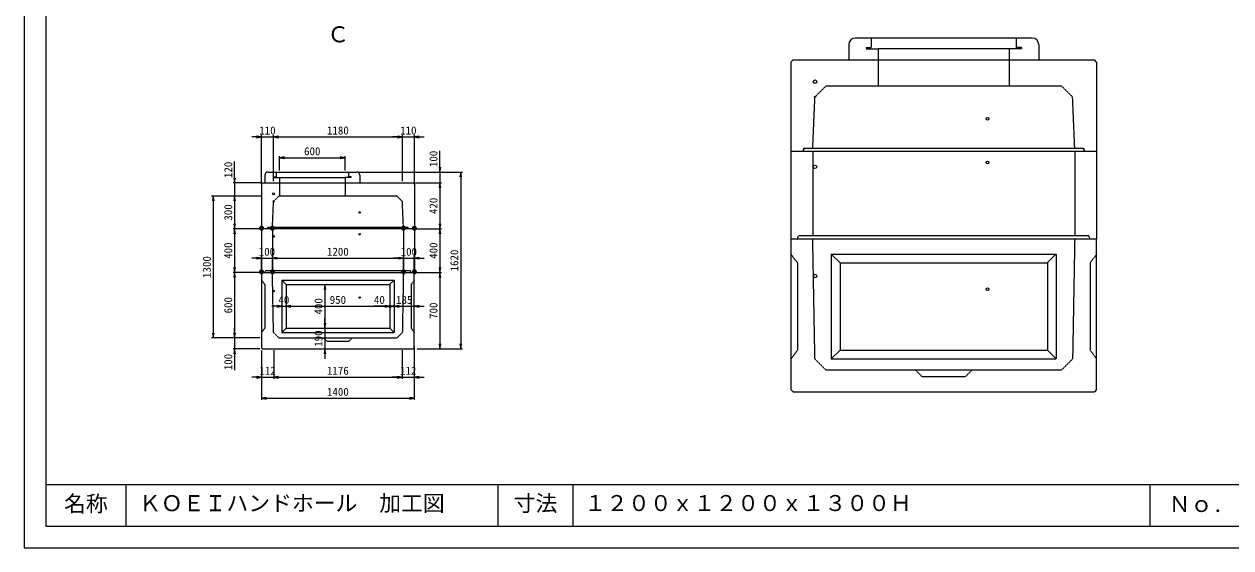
# Model space of a CAD drawing. Units: millimetres, scale not verified. Extents: x -420 to 421, y -297 to 297.
# Drawn here: x -420 to 132, y -297 to -57 of the extents above; entities that cross this region are included whole.
import ezdxf
from ezdxf.enums import TextEntityAlignment as Align

# ---------------------------------------------------------------- set-up
doc = ezdxf.new("R2010")
doc.units = ezdxf.units.MM
doc.header["$PDMODE"] = 32
doc.header["$PDSIZE"] = 0.5
doc.linetypes.add('USER2', pattern=[4.7625, 3.175, -1.5875])
doc.layers.add('0-0', color=7, linetype='Continuous')
for name, color, linetype, lineweight in [('0-1_0', 9, 'Continuous', 25), ('0-2_dims', 7, 'Continuous', 18), ('0-3_pen1実線', 4, 'Continuous', 13), ('0-4_pen2実線', 3, 'Continuous', 13), ('0-5_pen3実線', 7, 'Continuous', 25), ('0-6_pen4実線', 7, 'Continuous', 25), ('0-7_pen2破線', 3, 'USER2', 25), ('0-9_draw', 7, 'Continuous', 13), ('0-A_鉄筋１', 7, 'Continuous', 13)]:
    doc.layers.add(name, color=color, linetype=linetype, lineweight=lineweight)
doc.styles.add('ＭＳ ゴシック', font='')
doc.styles.get('ＭＳ ゴシック').set_extended_font_data('MS Gothic')

# ---------------------------------------------------------------- blocks, each defined once
blk = doc.blocks.new('部分図 1')
at = {"layer": '0-1_0'}
blk.add_lwpolyline([(0, 0), (16824, 0), (16824, 11878), (0, 11878)], close=True, dxfattribs=at)
at = {"layer": '0-2_dims'}
for p, q in [((2339.5, 3457), (2339.5, 3588)), ((2339.5, 3573), (2939.5, 3573)), ((2939.5, 3457), (2939.5, 3588)), ((3808.5, 3442), (3808.5, 3637)), ((1928.5, 3342), (1928.5, 3537)), ((3069.5, 3442), (3823.5, 3442)), ((3084.5, 3442), (4014.5, 3442)), ((3808.5, 3442), (3808.5, 3342)), ((3999.5, 3442), (3999.5, 1822)), ((2169.5, 3342), (1913.5, 3342)), ((1928.5, 3342), (1928.5, 3222)), ((3579.5, 3342), (3823.5, 3342)), ((3579.5, 3342), (3823.5, 3342)), ((3808.5, 3342), (3808.5, 3252)), ((3808.5, 3342), (3808.5, 2922)), ((2154.5, 3222), (1717.5, 3222)), ((1732.5, 3222), (1732.5, 1922)), ((2169.5, 3222), (1913.5, 3222)), ((2169.5, 3222), (1913.5, 3222)), ((1928.5, 3222), (1928.5, 3132)), ((1928.5, 3222), (1928.5, 2922)), ((2159.5, 2922), (1913.5, 2922)), ((2159.5, 2922), (1913.5, 2922)), ((1928.5, 2922), (1928.5, 2522)), ((3589.5, 2922), (3823.5, 2922)), ((3589.5, 2922), (3823.5, 2922)), ((3808.5, 2922), (3808.5, 2522)), ((2174.3, 2653), (2084.3, 2653)), ((2174.3, 2537), (2174.3, 2668)), ((2174.3, 2653), (2274.27, 2653)), ((2274.27, 2538.82), (2274.27, 2668)), ((2274.27, 2538.82), (2274.27, 2668)), ((2274.27, 2653), (2364.27, 2653)), ((2274.27, 2653), (3474.07, 2653)), ((3474.07, 2653), (3384.07, 2653)), ((3474.07, 2538.82), (3474.07, 2668)), ((3474.07, 2538.82), (3474.07, 2668)), ((3474.07, 2653), (3574.3, 2653)), ((3574.3, 2535.23), (3574.3, 2668)), ((3574.3, 2653), (3664.3, 2653)), ((2159.5, 2522), (1913.5, 2522)), ((2159.5, 2522), (1913.5, 2522)), ((1928.5, 2522), (1928.5, 1922)), ((3589.5, 2522), (3823.5, 2522)), ((3589.5, 2522), (3823.5, 2522)), ((3808.5, 2522), (3808.5, 1822)), ((2753.3, 2412), (2770.55, 2412)), ((2755.55, 2412), (2755.55, 2012)), ((2359.3, 2212), (2269.3, 2212)), ((2359.3, 2212), (2359.3, 2227)), ((2359.3, 2212), (2399.3, 2212)), ((2399.3, 2212), (2399.3, 2227)), ((2399.3, 2212), (2399.3, 2227)), ((2399.3, 2212), (2489.3, 2212)), ((2399.3, 2212), (3349.3, 2212)), ((3349.3, 2212), (3204.3, 2212)), ((3389.3, 2212), (3299.3, 2212)), ((3349.3, 2212), (3349.3, 2227)), ((3349.3, 2212), (3349.3, 2227)), ((3349.3, 2212), (3389.3, 2212)), ((3389.3, 2212), (3389.3, 2227)), ((3389.3, 2212), (3389.3, 2227)), ((3389.3, 2212), (3479.3, 2212)), ((3389.3, 2212), (3574.3, 2212)), ((3574.3, 2212), (3574.3, 2227)), ((3574.3, 2212), (3664.3, 2212)), ((2755.55, 2012), (2755.55, 2102)), ((1928.5, 1922), (1928.5, 2012)), ((2755.55, 2012), (2770.55, 2012)), ((2755.55, 2012), (2770.55, 2012)), ((2755.55, 2012), (2755.55, 1822)), ((2144.5, 1922), (1717.5, 1922)), ((2159.5, 1922), (1913.5, 1922)), ((2159.5, 1922), (1913.5, 1922)), ((1928.5, 1922), (1928.5, 1822)), ((2159.5, 1822), (1913.5, 1822)), ((1928.5, 1822), (1928.5, 1627)), ((2174.3, 1807), (2174.3, 1548)), ((2285.9, 1809.5), (2285.9, 1548)), ((2285.9, 1809.5), (2285.9, 1548)), ((2755.55, 1822), (2770.55, 1822)), ((2755.55, 1822), (2755.55, 1732)), ((3462.3, 1809.5), (3462.3, 1548)), ((3462.3, 1809.5), (3462.3, 1548)), ((3574.3, 1844), (3574.3, 1548)), ((3599.5, 1822), (3823.5, 1822)), ((3670.5, 1822), (4014.5, 1822)), ((2174.3, 1735.8), (2174.3, 1355)), ((3574.3, 1700), (3574.3, 1355)), ((2174.3, 1563), (2084.3, 1563)), ((2174.3, 1563), (2285.9, 1563)), ((2285.9, 1563), (2375.9, 1563)), ((2285.9, 1563), (3462.3, 1563)), ((3462.3, 1563), (3372.3, 1563)), ((3462.3, 1563), (3574.3, 1563)), ((3574.3, 1563), (3664.3, 1563)), ((2174.3, 1370), (3574.3, 1370))]:
    blk.add_line(p, q, dxfattribs=at)
for points in [[(2384.5, 3580.5), (2339.5, 3573), (2384.5, 3565.5)], [(2894.5, 3565.5), (2939.5, 3573), (2894.5, 3580.5)], [(3801, 3487), (3808.5, 3442), (3816, 3487)], [(4007, 3397), (3999.5, 3442), (3992, 3397)], [(1921, 3387), (1928.5, 3342), (1936, 3387)], [(3816, 3297), (3808.5, 3342), (3801, 3297)], [(3816, 3297), (3808.5, 3342), (3801, 3297)], [(1740, 3177), (1732.5, 3222), (1725, 3177)], [(1936, 3177), (1928.5, 3222), (1921, 3177)], [(1936, 3177), (1928.5, 3222), (1921, 3177)], [(1921, 2967), (1928.5, 2922), (1936, 2967)], [(1936, 2877), (1928.5, 2922), (1921, 2877)], [(3801, 2967), (3808.5, 2922), (3816, 2967)], [(3816, 2877), (3808.5, 2922), (3801, 2877)], [(2129.3, 2645.5), (2174.3, 2653), (2129.3, 2660.5)], [(2319.27, 2660.5), (2274.27, 2653), (2319.27, 2645.5)], [(2319.27, 2660.5), (2274.27, 2653), (2319.27, 2645.5)], [(3429.07, 2645.5), (3474.07, 2653), (3429.07, 2660.5)], [(3429.07, 2645.5), (3474.07, 2653), (3429.07, 2660.5)], [(3619.3, 2660.5), (3574.3, 2653), (3619.3, 2645.5)], [(1921, 2567), (1928.5, 2522), (1936, 2567)], [(3801, 2567), (3808.5, 2522), (3816, 2567)], [(1936, 2477), (1928.5, 2522), (1921, 2477)], [(3816, 2477), (3808.5, 2522), (3801, 2477)], [(2763.05, 2367), (2755.55, 2412), (2748.05, 2367)], [(2314.3, 2204.5), (2359.3, 2212), (2314.3, 2219.5)], [(2444.3, 2219.5), (2399.3, 2212), (2444.3, 2204.5)], [(2444.3, 2219.5), (2399.3, 2212), (2444.3, 2204.5)], [(3304.3, 2204.5), (3349.3, 2212), (3304.3, 2219.5)], [(3304.3, 2204.5), (3349.3, 2212), (3304.3, 2219.5)], [(3344.3, 2204.5), (3389.3, 2212), (3344.3, 2219.5)], [(3434.3, 2219.5), (3389.3, 2212), (3434.3, 2204.5)], [(3619.3, 2219.5), (3574.3, 2212), (3619.3, 2204.5)], [(2748.05, 2057), (2755.55, 2012), (2763.05, 2057)], [(2748.05, 2057), (2755.55, 2012), (2763.05, 2057)], [(1725, 1967), (1732.5, 1922), (1740, 1967)], [(1921, 1967), (1928.5, 1922), (1936, 1967)], [(1921, 1967), (1928.5, 1922), (1936, 1967)], [(1936, 1777), (1928.5, 1822), (1921, 1777)], [(2763.05, 1777), (2755.55, 1822), (2748.05, 1777)], [(3801, 1867), (3808.5, 1822), (3816, 1867)], [(3992, 1867), (3999.5, 1822), (4007, 1867)], [(2129.3, 1555.5), (2174.3, 1563), (2129.3, 1570.5)], [(2330.9, 1570.5), (2285.9, 1563), (2330.9, 1555.5)], [(2330.9, 1570.5), (2285.9, 1563), (2330.9, 1555.5)], [(3417.3, 1555.5), (3462.3, 1563), (3417.3, 1570.5)], [(3417.3, 1555.5), (3462.3, 1563), (3417.3, 1570.5)], [(3619.3, 1570.5), (3574.3, 1563), (3619.3, 1555.5)], [(2219.3, 1377.5), (2174.3, 1370), (2219.3, 1362.5)], [(3529.3, 1362.5), (3574.3, 1370), (3529.3, 1377.5)]]:
    blk.add_lwpolyline(points, dxfattribs=at)
at = {"layer": '0-3_pen1実線'}
for p, q in [((7823.83, 4563.2), (7817.88, 4569.15)), ((2939.5, 3389.02), (2942.48, 3392))]:
    blk.add_line(p, q, dxfattribs=at)
at = {"layer": '0-4_pen2実線'}
for centre, radius in [((7243.93, 4269), 16), ((8823.93, 3929), 12), ((8823.93, 3529), 12), ((7243.93, 3489), 16), ((2284.5, 3242), 8), ((3074.5, 3072), 6), ((3074.5, 2872), 6), ((2284.5, 2852), 8), ((7243.93, 2489.6), 16), ((2284.3, 2352), 8), ((8823.93, 2369.6), 12), ((3074.3, 2292), 6)]:
    blk.add_circle(centre, radius, dxfattribs=at)
at = {"layer": '0-5_pen3実線'}
for p, q in [((9233.83, 4669.15), (7613.83, 4669.15)), ((7553.83, 4609.15), (7553.83, 4469.15)), ((9293.83, 4609.15), (9293.83, 4469.15)), ((7023.93, 4449), (7043.93, 4469)), ((7023.93, 4449), (7023.93, 3629)), ((7043.93, 4469), (9803.93, 4469)), ((9823.93, 4449), (9803.93, 4469)), ((9823.93, 4449), (9823.93, 3629)), ((9823.93, 3629), (7023.93, 3629)), ((9823.93, 3629), (9823.93, 2829)), ((2234.5, 3442), (3044.5, 3442)), ((2174.5, 3332), (2184.5, 3342)), ((2174.5, 3332), (2174.5, 2922)), ((2184.5, 3342), (3564.5, 3342)), ((2204.5, 3412), (2204.5, 3342)), ((3074.5, 3412), (3074.5, 3342)), ((3574.5, 3332), (3564.5, 3342)), ((3574.5, 3332), (3574.5, 2922)), ((3574.5, 2922), (2174.5, 2922)), ((3574.5, 2922), (3574.5, 2522)), ((9823.93, 1449.6), (9823.93, 2829.6)), ((9451.93, 2689.6), (9371.93, 2609.6)), ((3388.3, 2452), (3348.3, 2412)), ((3574.3, 1832), (3574.3, 2522)), ((2874.3, 2012), (3349.3, 2012)), ((3349.3, 2012), (3389.3, 1972)), ((2359.3, 1972), (3387.95, 1973.35)), ((2184.3, 1822), (3564.3, 1822)), ((3574.3, 1832), (3564.3, 1822)), ((8423.93, 1809.6), (9373.93, 1809.6)), ((9373.93, 1809.6), (9453.93, 1729.6)), ((7393.93, 1729.6), (9451.23, 1732.3)), ((9823.93, 1449.6), (9803.93, 1429.6)), ((7043.93, 1429.6), (9803.93, 1429.6)), ((931, 580), (931, 200)), ((5025, 580), (5025, 200))]:
    blk.add_line(p, q, dxfattribs=at)
for points in [[(7023.93, 3629), (7023.93, 2829), (9823.93, 2829)], [(2174.5, 2922), (2174.5, 2522), (3574.5, 2522)], [(7023.93, 2829.6), (7023.93, 1449.6), (7043.93, 1429.6)], [(8423.93, 2689.6), (9453.93, 2689.6), (9453.93, 1729.6)], [(8423.93, 2609.6), (9373.93, 2609.6), (9373.93, 1809.6)], [(2174.3, 2522), (2174.3, 1832), (2184.3, 1822)], [(2874.3, 2452), (3389.3, 2452), (3389.3, 1972)], [(2874.3, 2412), (3349.3, 2412), (3349.3, 2012)]]:
    blk.add_lwpolyline(points, dxfattribs=at)
for centre, radius, start, end in [((7613.83, 4609.15), 60, 90, 180), ((9233.83, 4609.15), 60, 0, 90), ((2234.5, 3412), 30, 90, 180), ((3044.5, 3412), 30, 0, 90)]:
    blk.add_arc(centre, radius, start, end, dxfattribs=at)
at = {"layer": '0-6_pen4実線'}
for p, q in [((200, 580), (16610, 580)), ((4340.3, 580), (4340.3, 200)), ((10312, 580), (10312, 200))]:
    blk.add_line(p, q, dxfattribs=at)
blk.add_lwpolyline([(200, 200), (16610, 200), (16610, 11452), (200, 11452)], close=True, dxfattribs=at)
at = {"layer": '0-7_pen2破線'}
for p, q in [((7759.83, 4669.15), (7759.83, 4581.15)), ((9087.83, 4669.15), (9087.83, 4569.15)), ((7711.83, 4581.15), (7759.83, 4581.15)), ((7711.83, 4581.15), (7711.83, 4569.15)), ((7711.83, 4569.15), (7823.83, 4569.15)), ((7823.83, 4569.15), (7823.83, 4469.15)), ((9135.83, 4569.15), (7823.83, 4569.15)), ((9023.83, 4569.15), (9023.83, 4469.15)), ((9135.83, 4581.15), (9087.83, 4581.15)), ((9135.83, 4581.15), (9135.83, 4569.15)), ((7823.93, 4469), (7823.93, 4229)), ((9023.93, 4469.4), (9023.93, 4229.4)), ((7243.93, 4129), (7343.93, 4229)), ((8423.93, 4229), (7343.93, 4229)), ((9503.93, 4229), (8423.93, 4229)), ((7223.93, 3659), (7243.93, 4129)), ((7223.93, 3629), (7223.93, 2859)), ((9623.93, 3629), (9623.93, 2859)), ((2307.5, 3442), (2307.5, 3392)), ((2971.5, 3442), (2971.5, 3398)), ((2283.5, 3398), (2283.5, 3392)), ((2283.5, 3398), (2307.5, 3398)), ((2283.5, 3392), (2939.5, 3392)), ((2339.5, 3392), (2339.5, 3342)), ((2339.5, 3342), (2339.5, 3222)), ((2995.5, 3392), (2939.5, 3392)), ((2939.5, 3392), (2939.5, 3342)), ((2939.5, 3342), (2939.5, 3222)), ((2995.5, 3398), (2971.5, 3398)), ((2995.5, 3398), (2995.5, 3392)), ((2284.5, 3172), (2334.5, 3222)), ((2874.5, 3222), (2334.5, 3222)), ((3414.5, 3222), (2874.5, 3222)), ((2274.5, 2937), (2284.5, 3172)), ((2274.5, 2922), (2274.5, 2537)), ((3474.5, 2922), (3474.5, 2537)), ((7083.93, 2829), (7093.93, 2859)), ((8423.93, 2859), (7093.93, 2859)), ((7243.93, 1729.6), (7223.93, 2829.6)), ((9753.93, 2859), (8423.93, 2859)), ((9763.93, 2829), (9753.93, 2859)), ((9823.93, 2689.6), (9763.93, 2609.6)), ((9763.93, 2609.6), (9763.93, 1809.6)), ((2204.5, 2522), (2209.5, 2537)), ((2874.5, 2537), (2209.5, 2537)), ((2284.3, 1972), (2274.3, 2522)), ((3539.5, 2537), (2874.5, 2537)), ((3544.5, 2522), (3539.5, 2537)), ((3574.3, 2452), (3544.3, 2412)), ((3544.3, 2412), (3544.3, 2012)), ((3544.3, 2012), (3574.3, 1972)), ((2334.3, 1922), (2284.3, 1972)), ((2334.3, 1922), (3414.3, 1922)), ((2774.3, 1892), (2744.3, 1922)), ((9763.93, 1809.6), (9823.93, 1729.6)), ((7343.93, 1629.6), (7243.93, 1729.6)), ((7343.93, 1629.6), (9503.93, 1629.6)), ((8223.93, 1569.6), (8163.93, 1629.6))]:
    blk.add_line(p, q, dxfattribs=at)
for points in [[(9623.93, 3659), (9603.93, 4129), (9503.93, 4229)], [(7143.93, 3659), (7133.93, 3629), (7143.93, 3659), (9703.93, 3659), (9713.93, 3629), (9703.93, 3659)], [(3474.5, 2937), (3464.5, 3172), (3414.5, 3222)], [(2234.5, 2937), (2229.5, 2922), (2234.5, 2937), (3514.5, 2937), (3519.5, 2922), (3514.5, 2937)], [(9623.4, 2829.6), (9603.93, 1729.6), (9503.93, 1629.6)], [(7023.93, 2689.6), (7083.93, 2609.6), (7083.93, 1809.6), (7023.93, 1729.6)], [(2174.3, 2452), (2204.3, 2412), (2204.3, 2012), (2174.3, 1972)], [(3474.03, 2522), (3464.3, 1972), (3414.3, 1922)], [(2774.3, 1892), (2974.3, 1892), (3004.3, 1922)], [(8223.93, 1569.6), (8623.93, 1569.6), (8683.93, 1629.6)]]:
    blk.add_lwpolyline(points, dxfattribs=at)
for p in [(7243.93, 4129), (2284.5, 3172)]:
    blk.add_point(p, dxfattribs=at)
at = {"layer": '0-9_draw'}
for p, q in [((7393.93, 2689.6), (7393.93, 1729.6)), ((7393.93, 2689.6), (7473.93, 2609.6)), ((7393.93, 2689.6), (8423.93, 2689.6)), ((7473.93, 2609.6), (7473.93, 1809.6)), ((7473.93, 2609.6), (8423.93, 2609.6)), ((2359.3, 2452), (2359.3, 1972)), ((2359.3, 2452), (2399.3, 2412)), ((2359.3, 2452), (2874.3, 2452)), ((2399.3, 2412), (2399.3, 2012)), ((2399.3, 2412), (2874.3, 2412)), ((2399.3, 2012), (2359.3, 1972)), ((2399.3, 2012), (2874.3, 2012)), ((7473.93, 1809.6), (7393.93, 1729.6)), ((7473.93, 1809.6), (8423.93, 1809.6))]:
    blk.add_line(p, q, dxfattribs=at)
at = {"layer": '0-A_鉄筋１'}
for p, q in [((2174.5, 3763), (2084.5, 3763)), ((2174.5, 3334), (2174.5, 3778)), ((2174.5, 3763), (2284.3, 3763)), ((2284.3, 3357), (2284.3, 3778)), ((2284.3, 3372), (2284.3, 3778)), ((2284.3, 3763), (2374.3, 3763)), ((2284.3, 3763), (3464.5, 3763)), ((3464.5, 3763), (3374.5, 3763)), ((3464.5, 3357), (3464.5, 3778)), ((3464.5, 3357), (3464.5, 3778)), ((3464.5, 3763), (3574.5, 3763)), ((3574.5, 3327), (3574.5, 3778)), ((3574.5, 3763), (3664.5, 3763))]:
    blk.add_line(p, q, dxfattribs=at)
for points in [[(2129.5, 3755.5), (2174.5, 3763), (2129.5, 3770.5)], [(2329.3, 3770.5), (2284.3, 3763), (2329.3, 3755.5)], [(2329.3, 3770.5), (2284.3, 3763), (2329.3, 3755.5)], [(3419.5, 3755.5), (3464.5, 3763), (3419.5, 3770.5)], [(3419.5, 3755.5), (3464.5, 3763), (3419.5, 3770.5)], [(3619.5, 3770.5), (3574.5, 3763), (3619.5, 3755.5)]]:
    blk.add_lwpolyline(points, dxfattribs=at)
at = {"layer": '0-2_dims', "style": 'ＭＳ ゴシック'}
for s, height, p in [('Ｃ', 146.6, (2776.5, 4585.5)), ('600', 73.31, (2564.5, 3573.5)), ('●', 36.66, (2149.56, 2897.07)), ('●', 36.66, (2249.1, 2897.07)), ('●', 36.66, (3449.5, 2897.15)), ('●', 36.66, (3549.5, 2897)), ('100', 73.31, (2149.28, 2653.5)), ('1200', 73.31, (2774.17, 2653.5)), ('100', 73.31, (3449.18, 2653.5)), ('●', 36.66, (2148.7, 2496.7)), ('●', 36.66, (2249.3, 2497)), ('●', 36.66, (3449.1, 2496.9)), ('●', 36.66, (3549.5, 2497)), ('40', 73.31, (2329.3, 2212.5)), ('950', 73.31, (2799.3, 2212.5)), ('40', 73.31, (3204.3, 2212.5)), ('185', 73.31, (3406.8, 2212.5)), ('112', 73.31, (2155.1, 1563.5)), ('1176', 73.31, (2774.1, 1563.5)), ('112', 73.31, (3443.3, 1563.5)), ('1400', 73.31, (2774.3, 1370.5))]:
    blk.add_text(s, height=height, dxfattribs=at).set_placement(p, align=Align.BOTTOM_LEFT)
for s, p in [('100', (3808, 3487)), ('120', (1928, 3387)), ('300', (1928, 2997)), ('420', (3808, 3057)), ('400', (1928, 2647)), ('400', (3808, 2647)), ('1300', (1732, 2472)), ('1620', (3999, 2532)), ('600', (1928, 2147)), ('400', (2755.05, 2137)), ('700', (3808, 2097)), ('190', (2755.05, 1842)), ('100', (1928, 1627))]:
    blk.add_text(s, height=73.31, rotation=90, dxfattribs=at).set_placement(p, align=Align.BOTTOM_LEFT)
at = {"layer": '0-5_pen3実線', "style": 'ＭＳ ゴシック'}
for s, p in [('名称', (366, 287)), ('ＫＯＥＩハンドホール\u3000加工図', (1053, 292)), ('寸法', (4484.2, 291)), ('１２００ｘ１２００ｘ１３００Ｈ', (5132, 293)), ('Ｎｏ.', (10484.7, 284.33))]:
    blk.add_text(s, height=146.6, dxfattribs=at).set_placement(p, align=Align.BOTTOM_LEFT)
at = {"layer": '0-A_鉄筋１', "style": 'ＭＳ ゴシック'}
for s, p in [('110', (2154.4, 3763.5)), ('1180', (2774.4, 3763.5)), ('110', (3444.5, 3763.5))]:
    blk.add_text(s, height=73.31, dxfattribs=at).set_placement(p, align=Align.BOTTOM_LEFT)

msp = doc.modelspace()

# ---------------------------------------------------------------- block references
at = {"layer": '0-0', "xscale": 0.05, "yscale": 0.05}
msp.add_blockref('部分図 1', (-420.5, -297), dxfattribs=at)

doc.saveas('drawing.dxf')
